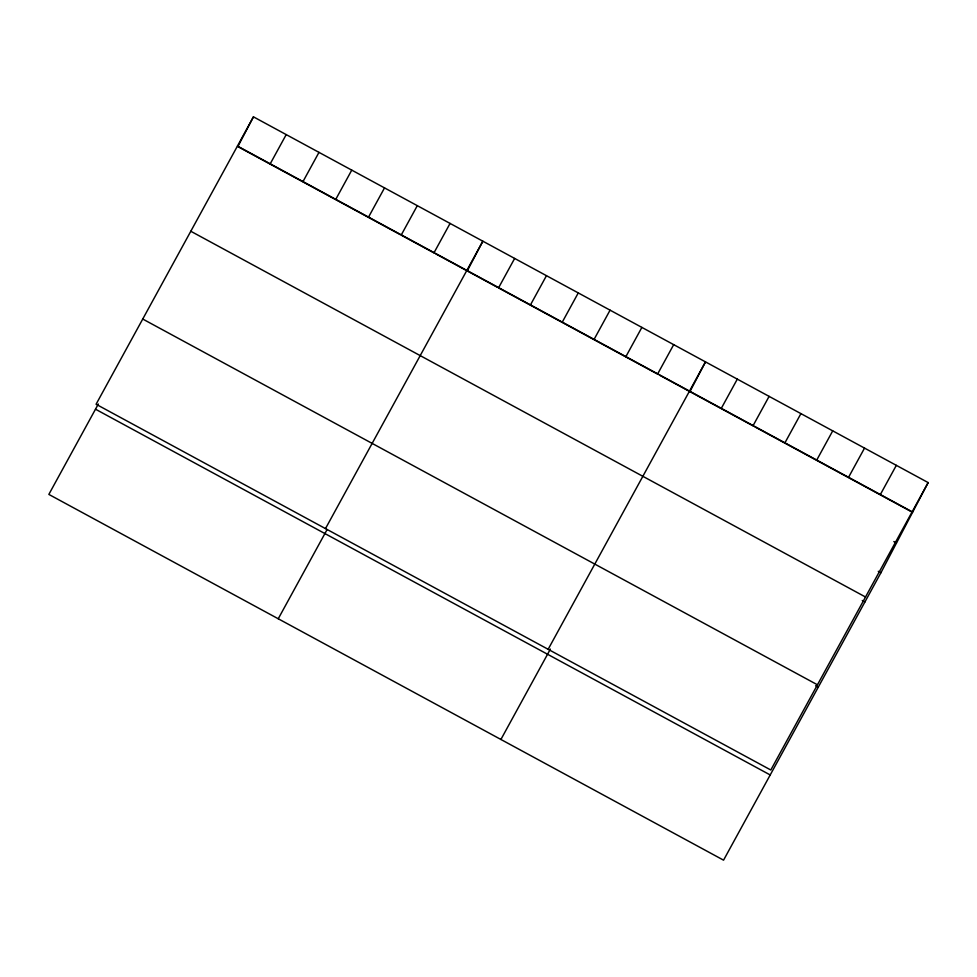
<?xml version="1.0" encoding="UTF-8"?>
<svg xmlns="http://www.w3.org/2000/svg" width="977" height="977" viewBox="0 0 977 977"><rect width="100%" height="100%" fill="white"/><g stroke="black" fill="none" stroke-linecap="round" stroke-linejoin="round"><path stroke-width="1.47" d="M98.323 404.038L48.85 494.411L723.554 860.163L880.912 572.754L928.15 482.589L253.446 116.837L237.851 146.599L400.399 234.712M467.25 270.947L482.846 241.197L325.488 528.606M689.909 391.643L705.492 361.893L548.146 649.302M253.446 116.837L96.088 404.246L770.804 769.998L928.15 482.589M270.226 163.806L286.212 134.606M302.992 181.575L318.978 152.375M335.77 199.345L351.757 170.132M368.537 217.102L384.523 187.902M401.315 234.871L417.301 205.671M434.081 252.64L450.067 223.428M278.25 618.759L327.026 529.681M498.661 287.641L514.647 258.441M530.474 304.885L546.461 275.685M562.276 322.129L578.262 292.929M594.089 339.373L610.075 310.161M625.891 356.617L641.877 327.405M657.704 373.849L673.69 344.649M500.908 739.467L550.381 649.094M721.319 408.337L737.305 379.137M753.12 425.581L769.107 396.381M784.934 442.825L800.92 413.625M816.735 460.069L832.722 430.869M848.549 477.313L864.535 448.101M880.35 494.557L896.336 465.345M237.448 146.049L912.164 511.789M401.706 235.42L434.484 253.19M435.791 253.898L497.733 287.47M499.064 288.191L658.095 374.399M659.426 375.119L753.523 426.131M754.842 426.851L912.567 512.339M893.845 541.563L896.495 542.992M878.262 571.313L880.912 572.754M190.796 231.256L865.512 597.008M862.276 600.513L864.926 601.954M142.74 319.039L817.444 684.792M815.624 685.72L818.274 687.161M95.502 409.204L770.206 774.956"/></g></svg>
